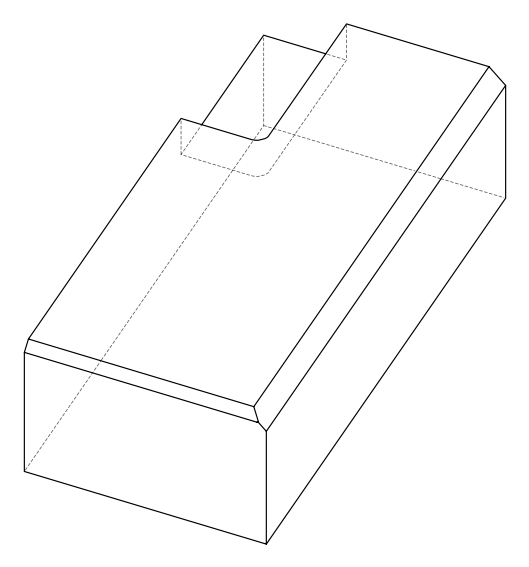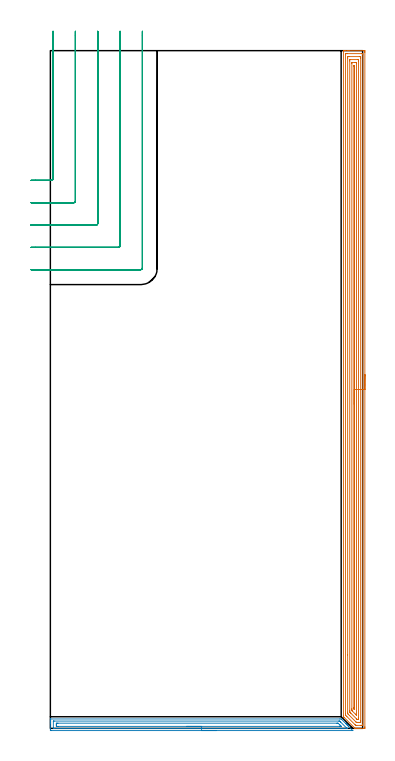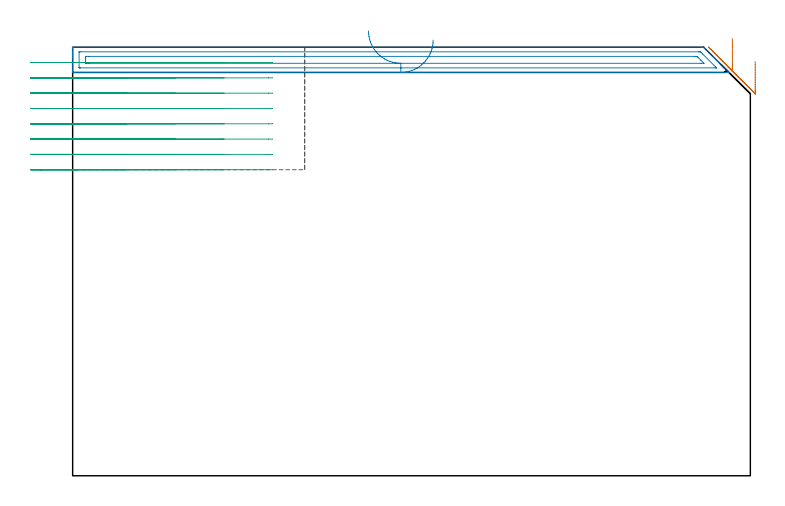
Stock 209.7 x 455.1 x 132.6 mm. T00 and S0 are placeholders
(PLAN: 3 operations, 1 tool changes, 42.2 min)
(1 AREA_MILL | FG_CHAMFER_SURFACE | UGT0205_001 | 21.92 min | 47176 mm3)
(2 AREA_MILL_1 | FG_CHAMFER_SURFACE_1 | UGT0205_001 | 5 min | 6028 mm3)
(3 MILL_CORNER_NOTCH_RECTANGULAR | CORNER_NOTCH_RECTANGULAR | UGT0201_094 | Follow Part, ap 5, ae 75% | 15.23 min | 426510 mm3)
(TOOL UGT0205_001 | Chamfer Mill 20 x 3 x 45 deg. | D20 FL50 Z2)
(TOOL UGT0201_094 | End mill 20 mm | D20 FL38 Z4)
(OP 1 AREA_MILL)
G17 G21 G94 G90
T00 M6
G54
G17 G0 G90 X211.2 Y237.55 S1061 M3
G43 Z142.6 H0
Z128.2
G94 G1 Y237.512 Z127.328 F250.
Y237.398 Z126.464
Y237.209 Z125.612
Y236.947 Z124.78
Y236.613 Z123.974
Y236.21 Z123.2
Y235.742 Z122.464
Y235.21 Z121.772
Y234.621 Z121.129
Y233.978 Z120.54
Y233.286 Z120.009
Y232.55 Z119.54
Y231.776 Z119.137
Y230.97 Z118.803
Y230.138 Z118.541
Y229.286 Z118.352
Y228.422 Z118.238
Y227.55 Z118.2
Y0.968
X211.199 Y0.619 Z118.201
X211.194 Y0.081 Z118.204
X211.191 Y0.008 Z118.206
X210.659 Y0. Z118.738
X207.995 Z121.399
X206.562 Z122.834
X206.22 Z123.176
X205.534 Z123.865
X205.129 Z124.27
X204.614 Y0.002 Z124.778
X204.59 Y0.007 Z124.802
X204.444 Y0.156 Z124.955
X197.28 Y7.32 Z132.119
X196.992 Y7.607 Z132.407
X196.836 Y7.767 Z132.563
X196.807 Y7.8 Z132.593
X196.8 Y8.66 Z132.6
Y454.928
X196.803 Y455.091 Z132.588
X196.837 Y455.1 Z132.554
X197.218 Z132.182
X197.544 Z131.856
X198.229 Z131.166
X199.459 Z129.938
X200.005 Z129.39
X200.62 Z128.775
X210.386 Z119.011
X210.659 Y455.097 Z118.739
X211.192 Y455.092 Z118.206
X211.194 Y455.019 Z118.204
X211.198 Y454.481 Z118.202
X211.2 Y453.936 Z118.2
Y227.55
X209.786 Z119.614
X209.785 Y2.392 Z119.615
X209.771 Y2.01 Z119.629
X209.284 Y2.002 Z120.116
X208.883 Y2.001 Z120.517
X208.399 Y2. Z121.001
X205.735 Z123.665
X205.332 Y2.001 Z124.068
X205.197 Y2.002 Z124.203
X205.09 Y2.007 Z124.31
X205.058 Y2.01 Z124.342
X205.035 Y2.026 Z124.365
X204.991 Y2.065 Z124.409
X204.644 Y2.406 Z124.756
X199.117 Y7.933 Z130.283
X198.395 Y8.66 Z131.005
X198.229 Y8.833 Z131.171
X198.215 Y9.553 Z131.185
X198.214 Y9.568 Z131.186
X198.215 Y452.708 Z131.185
X198.229 Y453.09 Z131.171
X198.716 Y453.097 Z130.684
X199.117 Y453.099 Z130.283
X199.601 Y453.1 Z129.799
X208.883 Y453.099 Z120.517
X209.37 Y453.097 Z120.03
X209.771 Y453.09 Z119.629
X209.785 Y452.694 Z119.615
Y452.68
X209.786 Y227.55 Z119.614
X208.372 Z121.028
X208.371 Y5.086 Z121.029
X208.37 Y4.709 Z121.03
X208.367 Y4.193 Z121.033
X208.364 Y4.013 Z121.036
X208.183 Y4.004 Z121.217
X207.995 Y4.002 Z121.405
X207.299 Y4. Z122.101
X206.22 Y4.002 Z123.18
X205.513 Y4.01 Z123.887
X205.332 Y4.17 Z124.068
X205.307 Y4.193 Z124.093
X200.839 Y8.66 Z128.561
X200.005 Y9.497 Z129.395
X199.951 Y9.553 Z129.449
X199.635 Y9.925 Z129.765
X199.631 Y10.447 Z129.769
X199.629 Y10.824 Z129.771
X199.628 Y49.341 Z129.772
X199.629 Y450.014 Z129.771
X199.63 Y450.391 Z129.77
X199.633 Y450.907 Z129.767
X199.635 Y451.087 Z129.765
X199.817 Y451.096 Z129.583
X200.005 Y451.098 Z129.395
X200.701 Y451.1 Z128.699
X207.995 Y451.099 Z121.405
X208.187 Y451.097 Z121.213
X208.314 Y451.093 Z121.086
X208.357 Y451.09 Z121.043
X208.365 Y451.075 Z121.035
X208.367 Y451.033 Z121.033
X208.369 Y450.907 Z121.031
X208.371 Y450.529 Z121.029
Y450.014
X208.372 Y227.55 Z121.028
X206.957 Z122.443
Y6.873
X206.953 Y6.135 Z122.447
X206.95 Y6.027 Z122.45
X206.946 Y6.009 Z122.454
X206.924 Y6.007 Z122.476
X206.87 Y6.003 Z122.53
X206.653 Y6.001 Z122.747
X206.22 Y6. Z123.18
X206.199 Z123.201
X205.983 Y6.008 Z123.417
X205.958 Y6.01 Z123.442
X205.889 Y6.072 Z123.511
X205.754 Y6.2 Z123.646
X205.586 Y6.364 Z123.814
X201.78 Y10.169 Z127.62
X201.503 Y10.447 Z127.897
X201.223 Y10.736 Z128.177
X201.05 Y10.916 Z128.35
X201.047 Y11.004 Z128.353
X201.044 Y11.188 Z128.356
X201.043 Y11.34 Z128.357
Y12.083
Y448.227
X201.047 Y448.965 Z128.353
X201.05 Y449.073 Z128.35
X201.054 Y449.091 Z128.346
X201.076 Y449.093 Z128.324
X201.13 Y449.096 Z128.27
X201.347 Y449.099 Z128.053
X206.66 Z122.74
X206.87 Y449.097 Z122.53
X206.922 Y449.094 Z122.478
X206.945 Y449.091 Z122.455
X206.95 Y449.079 Z122.45
X206.952 Y449.007 Z122.448
X206.957 Y448.378 Z122.443
Y448.227
Y227.55
X205.543 Z123.857
Y9.341
X205.542 Y9.128 Z123.858
X205.54 Y8.986 Z123.86
X205.537 Y8.888 Z123.863
X205.496 Y8.914 Z123.904
X205.332 Y9.072 Z124.068
X204.845 Y9.553 Z124.555
X202.668 Y11.732 Z126.732
X202.545 Y11.859 Z126.855
X202.485 Y11.925 Z126.915
X202.464 Y11.964 Z126.936
X202.462 Y12.021 Z126.938
X202.458 Y12.234 Z126.942
X202.457 Y12.446 Z126.943
Y13.127
Y446.652
X202.46 Y446.865 Z126.94
X202.464 Y447.006 Z126.936
X202.47 Y447.09 Z126.93
X202.505 Y447.093 Z126.895
X202.668 Y447.097 Z126.732
X202.9 Y447.1 Z126.5
X204.677 Y447.099 Z124.723
X205.332 Y447.09 Z124.068
X205.536 Y447.069 Z123.864
X205.541 Y446.653 Z123.859
X205.542 Y446.44 Z123.858
X205.543 Y227.55 Z123.857
X204.129 Z125.271
Y13.444
X204.127 Y13.127 Z125.273
X204.124 Y12.868 Z125.276
X204.122 Y12.755 Z125.278
X204.004 Y12.856 Z125.396
X203.878 Y13.002 Z125.522
X203.876 Y13.127 Z125.524
X203.873 Y13.444 Z125.527
X203.871 Y13.703 Z125.529
Y14.021
X203.872 Y444.653 Z125.528
X203.873 Y444.913 Z125.527
X203.877 Y445.08 Z125.523
X203.879 Y445.09 Z125.521
X203.887 Y445.094 Z125.513
X203.918 Y445.097 Z125.482
X204.001 Y445.099 Z125.399
X204.112 Y445.093 Z125.288
X204.12 Y445.09 Z125.28
X204.123 Y445.082 Z125.277
X204.126 Y445.046 Z125.274
X204.128 Y444.971 Z125.272
X204.129 Y227.55 Z125.271
Y226.678 Z125.309
Y225.814 Z125.423
Y224.962 Z125.612
Y224.13 Z125.874
Y223.324 Z126.208
Y222.55 Z126.611
Y221.814 Z127.08
Y221.122 Z127.611
Y220.479 Z128.2
Y219.89 Z128.843
Y219.358 Z129.535
Y218.89 Z130.271
Y218.487 Z131.045
Y218.153 Z131.851
Y217.891 Z132.683
Y217.702 Z133.535
Y217.588 Z134.4
Y217.55 Z135.271
G0 Z142.6
M5
M2
(OP 2 AREA_MILL_1)
G17 G21 G94 G90
T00 M6
G54
G17 G0 G90 X111.55 Y-1.5 S1061 M3
G43 Z142.6 H0
Z134.8
G94 G1 X111.512 Z133.928 F250.
X111.398 Z133.064
X111.209 Z132.212
X110.947 Z131.38
X110.613 Z130.574
X110.21 Z129.8
X109.741 Z129.064
X109.21 Z128.372
X108.621 Z127.729
X107.978 Z127.14
X107.286 Z126.608
X106.55 Z126.14
X105.776 Z125.737
X104.97 Z125.403
X104.138 Z125.141
X103.286 Z124.952
X102.422 Z124.838
X101.55 Z124.8
X0.616
X0.222 Y-1.496 Z124.802
X0.01 Y-1.492 Z124.805
X0. Y-1.109 Z125.188
Y3.277 Z129.571
Y3.821 Z130.118
Y4.154 Z130.45
Y4.698 Z130.994
Y5.031 Z131.326
Y6.003 Z132.302
X0.003 Y6.154 Z132.446
X0.01 Y6.298 Z132.588
X0.17 Y6.3 Z132.6
X194.445
X195.301 Y6.293 Z132.593
X195.338 Y6.259 Z132.559
X195.693 Y5.909 Z132.206
X198.189 Y3.412 Z129.71
X198.325 Y3.277 Z129.573
X198.464 Y3.137 Z129.435
X198.62 Y2.982 Z129.279
X198.764 Y2.839 Z129.134
X198.911 Y2.69 Z128.988
X199.05 Y2.551 Z128.848
X199.2 Y2.402 Z128.698
X199.357 Y2.244 Z128.541
X199.481 Y2.12 Z128.418
X199.641 Y1.961 Z128.256
X199.804 Y1.797 Z128.095
X200.009 Y1.591 Z127.891
X203.013 Y-1.412 Z124.886
X203.079 Y-1.482 Z124.816
X203.083 Y-1.495 Z124.803
X203.079 Y-1.499 Z124.799
X101.55 Y-1.5 Z124.8
Y-0.086 Z126.214
X2.403 Y-0.085 Z126.215
X2.252 Y-0.084 Z126.216
X2.049 Y-0.079 Z126.221
X2.009 Y-0.076 Z126.224
X2.005 Y-0.048 Z126.252
X2.003 Y-0.017 Z126.283
X2. Y0.164 Z126.464
X2.001 Y4.681 Z130.981
X2.005 Y4.787 Z131.087
X2.01 Y4.856 Z131.156
X2.016 Y4.879 Z131.179
X2.551 Y4.885 Z131.185
X193.701
X194.072 Y4.881 Z131.181
X194.253 Y4.879 Z131.179
X194.445 Y4.698 Z130.998
X194.995 Y4.154 Z130.454
X198.911 Y0.239 Z126.539
X199.156 Y-0.011 Z126.289
X199.205 Y-0.065 Z126.235
X199.217 Y-0.08 Z126.22
X199.204 Y-0.081 Z126.219
X199.146 Y-0.083 Z126.217
X198.911 Y-0.085 Z126.215
X198.762 Y-0.086 Z126.214
X101.55
Y1.328 Z127.628
X5.082 Y1.329 Z127.629
X4.383 Y1.332 Z127.632
X4.189 Y1.336 Z127.636
X4.01 Y1.344 Z127.644
X4.005 Y1.523 Z127.823
X4.001 Y1.707 Z128.007
X4. Y2.4 Z128.7
Y2.585 Z128.885
X4.005 Y3.277 Z129.577
X4.007 Y3.456 Z129.756
X4.189 Y3.464 Z129.764
X4.886 Y3.47 Z129.77
X5.082 Y3.471 Z129.771
X192.461
X192.658 Y3.47 Z129.77
X192.856 Y3.467 Z129.767
X193.23 Y3.459 Z129.759
X193.42 Y3.277 Z129.577
X193.552 Y3.149 Z129.449
X194.301 Y2.4 Z128.7
X194.445 Y2.256 Z128.556
X195.175 Y1.523 Z127.823
X195.338 Y1.355 Z127.655
X195.345 Y1.334 Z127.634
X194.445 Y1.329 Z127.629
X101.55 Y1.328 Z127.628
X100.678 Z127.666
X99.813 Z127.78
X98.962 Z127.969
X98.13 Z128.232
X97.324 Z128.565
X96.55 Z128.968
X95.814 Z129.437
X95.122 Z129.968
X94.479 Z130.557
X93.89 Z131.201
X93.358 Z131.893
X92.89 Z132.628
X92.487 Z133.402
X92.153 Z134.208
X91.891 Z135.04
X91.702 Z135.892
X91.588 Z136.757
X91.55 Z137.628
G0 Z142.6
M5
M2
(OP 3 MILL_CORNER_NOTCH_RECTANGULAR)
G17 G21 G94 G90
T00 M6
G54
G17 G0 G90 X-13. Y368. S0 M3
G43 Z142.6 H0
Z127.862
G94 G1 X-10. F250.
X0.806 F500.
G3 X1.8 Y368.994 R1.
G1 Y465.1
Y468.1 F250.
G0 Z142.6
X-13. Y353.
Z127.862
G1 X-10.
X15.806 F500.
G3 X16.8 Y353.994 R1.
G1 Y465.1
Y468.1 F250.
G0 Z142.6
X-13. Y338.
Z127.862
G1 X-10.
X30.805 F500.
G3 X31.8 Y338.995 R1.
G1 Y465.1
Y468.1 F250.
G0 Z142.6
X-13. Y323.
Z127.862
G1 X-10.
X45.805 F500.
G3 X46.8 Y323.995 R1.
G1 Y465.1
Y468.1 F250.
G0 Z142.6
X-13. Y308.
Z127.862
G1 X-10.
X60.6 F500.
G3 X61.8 Y309.2 R1.2
G1 Y465.1
Y468.1 F250.
G0 Z142.6
X-13. Y368.
Z123.125
G1 X-10.
X0.806 F500.
G3 X1.8 Y368.994 R1.
G1 Y465.1
Y468.1 F250.
G0 Z142.6
X-13. Y353.
Z123.125
G1 X-10.
X15.806 F500.
G3 X16.8 Y353.994 R1.
G1 Y465.1
Y468.1 F250.
G0 Z142.6
X-13. Y338.
Z123.125
G1 X-10.
X30.805 F500.
G3 X31.8 Y338.995 R1.
G1 Y465.1
Y468.1 F250.
G0 Z142.6
X-13. Y323.
Z123.125
G1 X-10.
X45.805 F500.
G3 X46.8 Y323.995 R1.
G1 Y465.1
Y468.1 F250.
G0 Z142.6
X-13. Y308.
Z123.125
G1 X-10.
X60.6 F500.
G3 X61.8 Y309.2 R1.2
G1 Y465.1
Y468.1 F250.
G0 Z142.6
X-13. Y368.
Z118.387
G1 X-10.
X0.806 F500.
G3 X1.8 Y368.994 R1.
G1 Y465.1
Y468.1 F250.
G0 Z142.6
X-13. Y353.
Z118.387
G1 X-10.
X15.806 F500.
G3 X16.8 Y353.994 R1.
G1 Y465.1
Y468.1 F250.
G0 Z142.6
X-13. Y338.
Z118.387
G1 X-10.
X30.805 F500.
G3 X31.8 Y338.995 R1.
G1 Y465.1
Y468.1 F250.
G0 Z142.6
X-13. Y323.
Z118.387
G1 X-10.
X45.805 F500.
G3 X46.8 Y323.995 R1.
G1 Y465.1
Y468.1 F250.
G0 Z142.6
X-13. Y308.
Z118.387
G1 X-10.
X60.6 F500.
G3 X61.8 Y309.2 R1.2
G1 Y465.1
Y468.1 F250.
G0 Z142.6
X-13. Y368.
Z113.65
G1 X-10.
X0.806 F500.
G3 X1.8 Y368.994 R1.
G1 Y465.1
Y468.1 F250.
G0 Z142.6
X-13. Y353.
Z113.65
G1 X-10.
X15.806 F500.
G3 X16.8 Y353.994 R1.
G1 Y465.1
Y468.1 F250.
G0 Z142.6
X-13. Y338.
Z113.65
G1 X-10.
X30.805 F500.
G3 X31.8 Y338.995 R1.
G1 Y465.1
Y468.1 F250.
G0 Z142.6
X-13. Y323.
Z113.65
G1 X-10.
X45.805 F500.
G3 X46.8 Y323.995 R1.
G1 Y465.1
Y468.1 F250.
G0 Z142.6
X-13. Y308.
Z113.65
G1 X-10.
X60.6 F500.
G3 X61.8 Y309.2 R1.2
G1 Y465.1
Y468.1 F250.
G0 Z142.6
X-13. Y368.
Z108.912
G1 X-10.
X0.806 F500.
G3 X1.8 Y368.994 R1.
G1 Y465.1
Y468.1 F250.
G0 Z142.6
X-13. Y353.
Z108.912
G1 X-10.
X15.806 F500.
G3 X16.8 Y353.994 R1.
G1 Y465.1
Y468.1 F250.
G0 Z142.6
X-13. Y338.
Z108.912
G1 X-10.
X30.805 F500.
G3 X31.8 Y338.995 R1.
G1 Y465.1
Y468.1 F250.
G0 Z142.6
X-13. Y323.
Z108.912
G1 X-10.
X45.805 F500.
G3 X46.8 Y323.995 R1.
G1 Y465.1
Y468.1 F250.
G0 Z142.6
X-13. Y308.
Z108.912
G1 X-10.
X60.6 F500.
G3 X61.8 Y309.2 R1.2
G1 Y465.1
Y468.1 F250.
G0 Z142.6
X-13. Y368.
Z104.175
G1 X-10.
X0.806 F500.
G3 X1.8 Y368.994 R1.
G1 Y465.1
Y468.1 F250.
G0 Z142.6
X-13. Y353.
Z104.175
G1 X-10.
X15.806 F500.
G3 X16.8 Y353.994 R1.
G1 Y465.1
Y468.1 F250.
G0 Z142.6
X-13. Y338.
Z104.175
G1 X-10.
X30.805 F500.
G3 X31.8 Y338.995 R1.
G1 Y465.1
Y468.1 F250.
G0 Z142.6
X-13. Y323.
Z104.175
G1 X-10.
X45.805 F500.
G3 X46.8 Y323.995 R1.
G1 Y465.1
Y468.1 F250.
G0 Z142.6
X-13. Y308.
Z104.175
G1 X-10.
X60.6 F500.
G3 X61.8 Y309.2 R1.2
G1 Y465.1
Y468.1 F250.
G0 Z142.6
X-13. Y368.
Z99.437
G1 X-10.
X0.806 F500.
G3 X1.8 Y368.994 R1.
G1 Y465.1
Y468.1 F250.
G0 Z142.6
X-13. Y353.
Z99.437
G1 X-10.
X15.806 F500.
G3 X16.8 Y353.994 R1.
G1 Y465.1
Y468.1 F250.
G0 Z142.6
X-13. Y338.
Z99.437
G1 X-10.
X30.805 F500.
G3 X31.8 Y338.995 R1.
G1 Y465.1
Y468.1 F250.
G0 Z142.6
X-13. Y323.
Z99.437
G1 X-10.
X45.805 F500.
G3 X46.8 Y323.995 R1.
G1 Y465.1
Y468.1 F250.
G0 Z142.6
X-13. Y308.
Z99.437
G1 X-10.
X60.6 F500.
G3 X61.8 Y309.2 R1.2
G1 Y465.1
Y468.1 F250.
G0 Z142.6
X-13. Y368.
Z94.7
G1 X-10.
X0.806 F500.
G3 X1.8 Y368.994 R1.
G1 Y465.1
Y468.1 F250.
G0 Z142.6
X-13. Y353.
Z94.7
G1 X-10.
X15.806 F500.
G3 X16.8 Y353.994 R1.
G1 Y465.1
Y468.1 F250.
G0 Z142.6
X-13. Y338.
Z94.7
G1 X-10.
X30.805 F500.
G3 X31.8 Y338.995 R1.
G1 Y465.1
Y468.1 F250.
G0 Z142.6
X-13. Y323.
Z94.7
G1 X-10.
X45.805 F500.
G3 X46.8 Y323.995 R1.
G1 Y465.1
Y468.1 F250.
G0 Z142.6
X-13. Y308.
Z94.7
G1 X-10.
X60.6 F500.
G3 X61.8 Y309.2 R1.2
G1 Y465.1
Y468.1 F250.
G0 Z142.6
M5
M2
